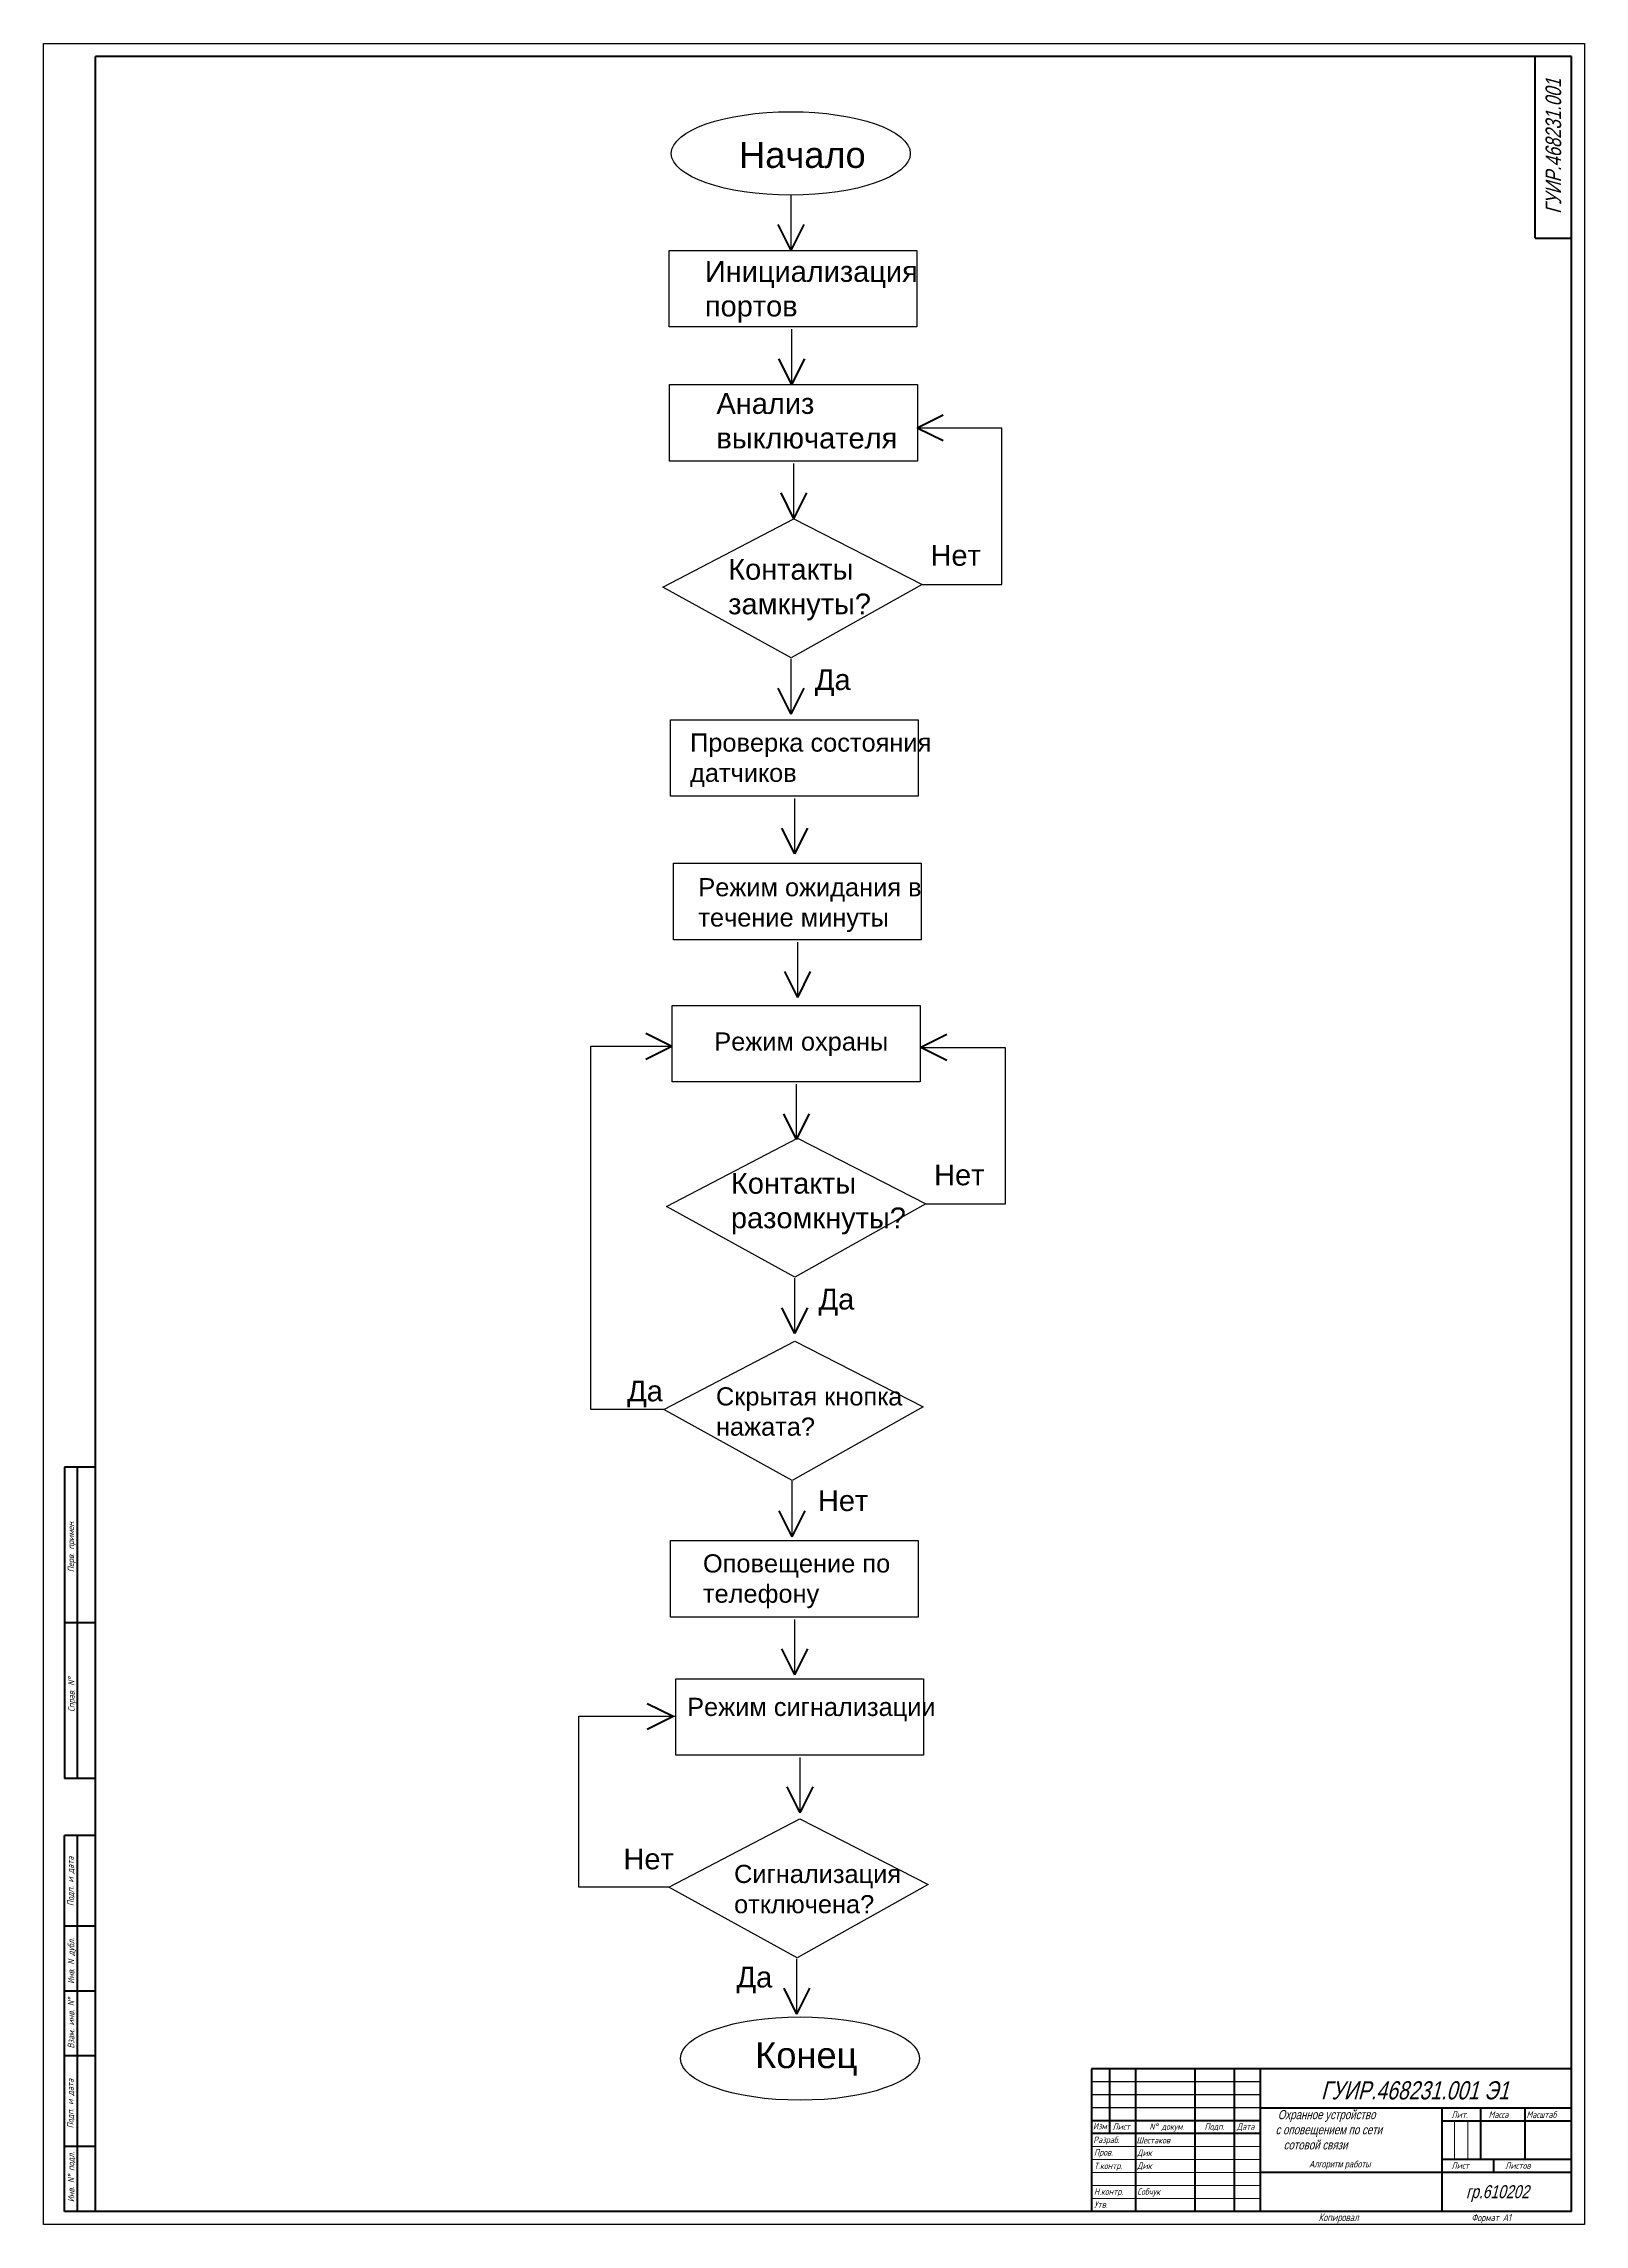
# Model space of a CAD drawing. Header units: millimetres. Extents: x 941 to 3628, y 1472 to 2429.
# Drawn here: x 941 to 1535, y 1588 to 2429 of the extents above; entities that cross this region are included whole.
import ezdxf

# ---------------------------------------------------------------- set-up
doc = ezdxf.new("R2010")
doc.units = ezdxf.units.MM
doc.layers.add('KONTUR', color=7, linetype='Continuous')
doc.layers.add('Текст', color=4, linetype='Continuous')
doc.layers.add('Основная', color=7, linetype='Continuous', lineweight=40)
doc.layers.add('тонкая', color=7, linetype='Continuous', lineweight=20)
doc.styles.add('ESKD', font='standarteskd.shx', dxfattribs={"width": 0.8, "oblique": 15})
doc.styles.get("Standard").update_dxf_attribs({"font": 'arial.ttf'})
doc.styles.add('стиль1', font='romans.shx', dxfattribs={"width": 0.75, "oblique": 15, "height": 3.5})

msp = doc.modelspace()

# ---------------------------------------------------------------- linework, layer by layer
at = {"color": 0}
for p, q in [((1228.9, 2370.55), (1228.9, 2349.22)), ((1229.11, 2318.81), (1229.11, 2297.48)), ((1310.23, 2280.66), (1277.74, 2280.66)), ((1310.23, 2220.44), (1310.23, 2280.66)), ((1229.99, 2267.06), (1229.99, 2245.73)), ((1279.58, 2220.44), (1310.23, 2220.44)), ((1228.87, 2191.76), (1228.87, 2170.43)), ((1230.29, 2137.83), (1230.29, 2116.5)), ((1231.41, 2082.46), (1231.41, 2061.13)), ((1151.74, 1902.21), (1151.74, 2042.41)), ((1151.74, 2042.41), (1183.2, 2042.41)), ((1311.63, 2041.75), (1279.13, 2041.75)), ((1311.63, 1981.53), (1311.63, 2041.75)), ((1231.01, 2027.66), (1231.01, 2006.33)), ((1280.97, 1981.53), (1311.63, 1981.53)), ((1230.27, 1952.85), (1230.27, 1931.52)), ((1179.95, 1902.21), (1151.74, 1902.21)), ((1229.24, 1874.54), (1229.24, 1853.21)), ((1230.3, 1821.27), (1230.3, 1799.94)), ((1147.12, 1718.05), (1147.12, 1783.96)), ((1147.12, 1783.96), (1184.51, 1783.96)), ((1232.31, 1768), (1232.31, 1746.68)), ((1181.85, 1718.05), (1147.12, 1718.05)), ((1231.14, 1690.39), (1231.14, 1669.06))]:
    msp.add_line(p, q, dxfattribs=at)
for p, q in [((1409.83, 1642.98), (1344.83, 1642.98)), ((1409.83, 1637.98), (1344.83, 1637.98)), ((1409.83, 1632.98), (1344.83, 1632.98)), ((1479.83, 1592.98), (1479.83, 1592.98))]:
    msp.add_line(p, q)
at = {"lineweight": 50}
for p, q in [((1409.83, 1627.98), (1344.83, 1627.98)), ((1409.83, 1622.98), (1344.83, 1622.98))]:
    msp.add_line(p, q, dxfattribs=at)
at = {"color": 0}
for points in [[(1181.97, 2349.22), (1277.53, 2349.22), (1277.53, 2319.74), (1181.97, 2319.74)], [(1182.18, 2297.48), (1277.74, 2297.48), (1277.74, 2268), (1182.18, 2268)], [(1179.58, 2219.43), (1230.09, 2245.74), (1279.58, 2220.44), (1229.07, 2192.13)], [(1182.49, 2168.24), (1278.04, 2168.24), (1278.04, 2138.76), (1182.49, 2138.76)], [(1183.61, 2112.88), (1279.16, 2112.88), (1279.16, 2083.4), (1183.61, 2083.4)], [(1183.2, 2058.08), (1278.76, 2058.08), (1278.76, 2028.6), (1183.2, 2028.6)], [(1180.98, 1980.51), (1231.48, 2006.83), (1280.97, 1981.53), (1230.47, 1953.22)], [(1179.95, 1902.21), (1230.46, 1928.53), (1279.95, 1903.22), (1229.45, 1874.91)], [(1182.5, 1851.69), (1278.05, 1851.69), (1278.05, 1822.21), (1182.5, 1822.21)], [(1184.51, 1798.42), (1280.06, 1798.42), (1280.06, 1768.94), (1184.51, 1768.94)], [(1181.85, 1718.05), (1232.36, 1744.37), (1281.85, 1719.07), (1231.34, 1690.76)]]:
    msp.add_lwpolyline(points, close=True, dxfattribs=at)
for centre in [(1228.9, 2386.63), (1232.44, 1651.95)]:
    msp.add_ellipse(centre, major_axis=(46.07, 0), ratio=0.34902, dxfattribs=at)
at = {"layer": 'KONTUR'}
for p, q in [((940.83, 1587.98), (940.83, 2428.98)), ((940.83, 2428.98), (1534.83, 2428.98)), ((1534.83, 2428.98), (1534.83, 1587.98)), ((1534.83, 1587.98), (940.83, 1587.98))]:
    msp.add_line(p, q, dxfattribs=at)
at = {"layer": 'Основная'}
for p, q in [((960.83, 1632.98), (960.83, 2423.98)), ((1529.83, 2423.98), (960.83, 2423.98)), ((1515.83, 2353.98), (1515.83, 2423.98)), ((1529.83, 1592.98), (1529.83, 2423.98)), ((1223.91, 2359.2), (1228.91, 2349.2)), ((1233.91, 2359.2), (1228.91, 2349.2)), ((1515.83, 2353.98), (1529.83, 2353.98)), ((1224.12, 2307.46), (1229.12, 2297.46)), ((1234.12, 2307.46), (1229.12, 2297.46)), ((1287.64, 2285.74), (1277.64, 2280.74)), ((1287.64, 2275.74), (1277.64, 2280.74)), ((1224.99, 2255.71), (1229.99, 2245.71)), ((1234.99, 2255.71), (1229.99, 2245.71)), ((1223.88, 2180.41), (1228.88, 2170.41)), ((1233.88, 2180.41), (1228.88, 2170.41)), ((1225.29, 2126.48), (1230.29, 2116.48)), ((1235.29, 2126.48), (1230.29, 2116.48)), ((1226.41, 2071.11), (1231.41, 2061.11)), ((1236.41, 2071.11), (1231.41, 2061.11)), ((1172.96, 2047.35), (1182.96, 2042.35)), ((1289.03, 2046.83), (1279.03, 2041.83)), ((1172.96, 2037.35), (1182.96, 2042.35)), ((1289.03, 2036.83), (1279.03, 2041.83)), ((1226.01, 2016.32), (1231.01, 2006.32)), ((1236.01, 2016.32), (1231.01, 2006.32)), ((1225.27, 1941.5), (1230.27, 1931.5)), ((1235.27, 1941.5), (1230.27, 1931.5)), ((948.83, 1879.98), (948.83, 1759.98)), ((960.83, 1879.98), (948.83, 1879.98)), ((953.83, 1759.98), (953.83, 1879.98)), ((1224.25, 1863.19), (1229.25, 1853.19)), ((1234.25, 1863.19), (1229.25, 1853.19)), ((960.83, 1819.98), (948.83, 1819.98)), ((1225.3, 1809.92), (1230.3, 1799.92)), ((1235.3, 1809.92), (1230.3, 1799.92)), ((1173.54, 1788.92), (1183.54, 1783.92)), ((1173.54, 1778.92), (1183.54, 1783.92)), ((960.83, 1759.98), (948.83, 1759.98)), ((1227.32, 1756.66), (1232.32, 1746.66)), ((1237.32, 1756.66), (1232.32, 1746.66)), ((948.83, 1592.98), (948.83, 1737.98)), ((960.83, 1737.98), (948.83, 1737.98)), ((953.83, 1592.98), (953.83, 1737.98)), ((960.83, 1702.98), (948.83, 1702.98)), ((960.83, 1677.98), (948.83, 1677.98)), ((1226.15, 1679.04), (1231.15, 1669.04)), ((1236.15, 1679.04), (1231.15, 1669.04)), ((960.83, 1652.98), (948.83, 1652.98)), ((1344.83, 1647.98), (1344.83, 1592.98)), ((1529.83, 1647.98), (1344.83, 1647.98)), ((1351.83, 1622.98), (1351.83, 1647.98)), ((1361.83, 1647.98), (1361.83, 1592.98)), ((1384.83, 1592.98), (1384.83, 1647.98)), ((1399.83, 1647.98), (1399.83, 1592.98)), ((1409.83, 1647.98), (1409.83, 1592.98)), ((960.83, 1592.98), (960.83, 1632.98)), ((1409.83, 1632.98), (1529.83, 1632.98)), ((1479.83, 1632.98), (1479.83, 1592.98)), ((1494.83, 1632.98), (1494.83, 1612.98)), ((1511.83, 1632.98), (1511.83, 1612.98)), ((1479.83, 1627.98), (1529.83, 1627.98)), ((960.83, 1617.98), (948.83, 1617.98)), ((1529.83, 1607.98), (1409.83, 1607.98)), ((1529.83, 1612.98), (1479.83, 1612.98)), ((1499.83, 1612.98), (1499.83, 1607.98)), ((1529.83, 1592.98), (948.83, 1592.98))]:
    msp.add_line(p, q, dxfattribs=at)
at = {"layer": 'тонкая'}
for p, q in [((1484.82, 1627.77), (1484.82, 1612.98)), ((1489.9, 1627.77), (1489.9, 1612.98)), ((1344.83, 1617.98), (1409.83, 1617.98)), ((1409.83, 1612.98), (1344.83, 1612.98)), ((1409.83, 1607.98), (1344.83, 1607.98))]:
    msp.add_line(p, q, dxfattribs=at)
for points in [[(1344.83, 1602.98), (1409.83, 1602.98)], [(1344.83, 1597.98), (1409.83, 1597.98)]]:
    msp.add_lwpolyline(points, dxfattribs=at)

# ---------------------------------------------------------------- texts
at = {"insert": (1522.92, 2389.4), "char_height": 6, "width": 120, "attachment_point": 5, "rotation": 90, "style": 'ESKD'}
msp.add_mtext('ГУИР.468231.001', dxfattribs=at)
at = {"color": 0, "attachment_point": 1}
for s, width, insert, char_height in [('Начало', 0.4663, (1208.94, 2391.05), 10), ('Инициализация      портов', 0.4663, (1195.76, 2345.11), 8), ('Анализ выключателя', 0.4663, (1200.23, 2294.19), 8), ('Контакты замкнуты?', 0.4663, (1204.76, 2230.25), 8), ('Нет', 0.4663, (1282.74, 2235.62), 8), ('Да', 0.4663, (1238.18, 2187.71), 8), ('\\pxt9;Проверка состояния датчиков', 97.7986, (1190.06, 2162.94), 7), ('\\pxt9;Режим ожидания в течение минуты', 97.7986, (1193.25, 2107.16), 7), ('\\pxt9;Режим охраны', 97.7986, (1199.4, 2047.65), 7), ('Контакты разомкнуты?', 0.4663, (1205.8, 1993.48), 8), ('Нет', 0.4663, (1284.14, 1996.7), 8), ('Да', 0.4663, (1239.58, 1948.79), 8), ('Да', 0.4663, (1165.77, 1913.39), 8), ('Скрытая кнопка нажата?', 77.7523, (1200.04, 1910.8), 7), ('Нет', 8, (1239.35, 1871.09), 8), ('\\pxt9;Оповещение по телефону', 97.7986, (1195.02, 1846.39), 7), ('\\pxt9;Режим сигнализации', 97.7986, (1188.93, 1791.05), 7), ('Нет', 8, (1164.36, 1732.92), 8), ('Сигнализация отключена?', 77.7523, (1207.02, 1726.64), 7), ('Да', 8, (1207.94, 1687.34), 8), ('Конец', 10, (1215.16, 1658.24), 10)]:
    msp.add_mtext_dynamic_manual_height_columns(s, width=width, gutter_width=50, heights=[0], dxfattribs=dict(at, insert=insert, char_height=char_height))
at = {"style": 'ESKD'}
for s, insert, char_height, width, attachment_point in [('ГУИР.468231.001 Э1', (1469.49, 1639.63), 7, 120, 5), ('\\pxt1;  {\\H0.7x;Охранное устройство\\P  с оповещением по сети \\P     сотовой связи}', (1413.67, 1632.06), 5, 105.9279, 1), ('\\pxt1;Алгоритм работы', (1428.76, 1612.46), 2.5, 112.73, 1), ('гр.610202{\\H0.7x; }', (1489.2, 1603.09), 5, 105.9279, 1)]:
    msp.add_mtext(s, dxfattribs=dict(at, insert=insert, char_height=char_height, width=width, attachment_point=attachment_point))
at = {"layer": 'Текст', "style": 'стиль1', "oblique": 15, "width": 0.75}
for s, p in [('Перв. примен.', (952.59, 1839.5)), ('Справ. N%%d', (952.74, 1785.61)), ('Подп. и дата', (952.41, 1710.75)), ('Инв. N дубл.', (952.65, 1680.73)), ('Взам. инв. N%%d', (952.65, 1655.8)), ('Подп. и дата', (952.36, 1625.02)), ('Инв. N%%d подл.', (952.65, 1596.55))]:
    msp.add_text(s, height=2.5, rotation=90, dxfattribs=at).set_placement(p)
for s, height, p in [('Лит.', 2.5, (1483.55, 1629.05)), ('Масса', 2.5, (1497.92, 1629.05)), ('Масштаб', 2.5, (1512.52, 1629.05)), ('Изм', 2.5, (1345.38, 1624.6)), ('Лист', 2.5, (1352.85, 1624.45)), ('N%%d докум. ', 2.5, (1367.14, 1624.45)), ('Подп.', 2.5, (1388.39, 1624.45)), ('Дата', 2.5, (1400.84, 1624.45)), ('Разраб.', 2.5, (1345.49, 1619.34)), ('Пров.', 2.5, (1345.79, 1614.51)), ('Дик', 2.5, (1362.45, 1614.36)), ('Шестаков', 2.5, (1362.15, 1619.19)), ('Т.контр.', 2.5, (1345.79, 1609.32)), ('Дик', 2.5, (1362.45, 1609.36)), ('Лист', 2.5, (1483.55, 1609.43)), ('Листов', 2.5, (1504.27, 1609.43)), ('Н.контр.', 2.5, (1345.79, 1599.4)), ('Собчук', 2.5, (1362.45, 1599.36)), ('Утв.', 2.5, (1345.79, 1594.38)), ('Копировал', 3, (1432.37, 1589.23)), ('Формат А1', 2.75, (1491.3, 1589.23))]:
    msp.add_text(s, height=height, dxfattribs=at).set_placement(p)

doc.saveas('drawing.dxf')
